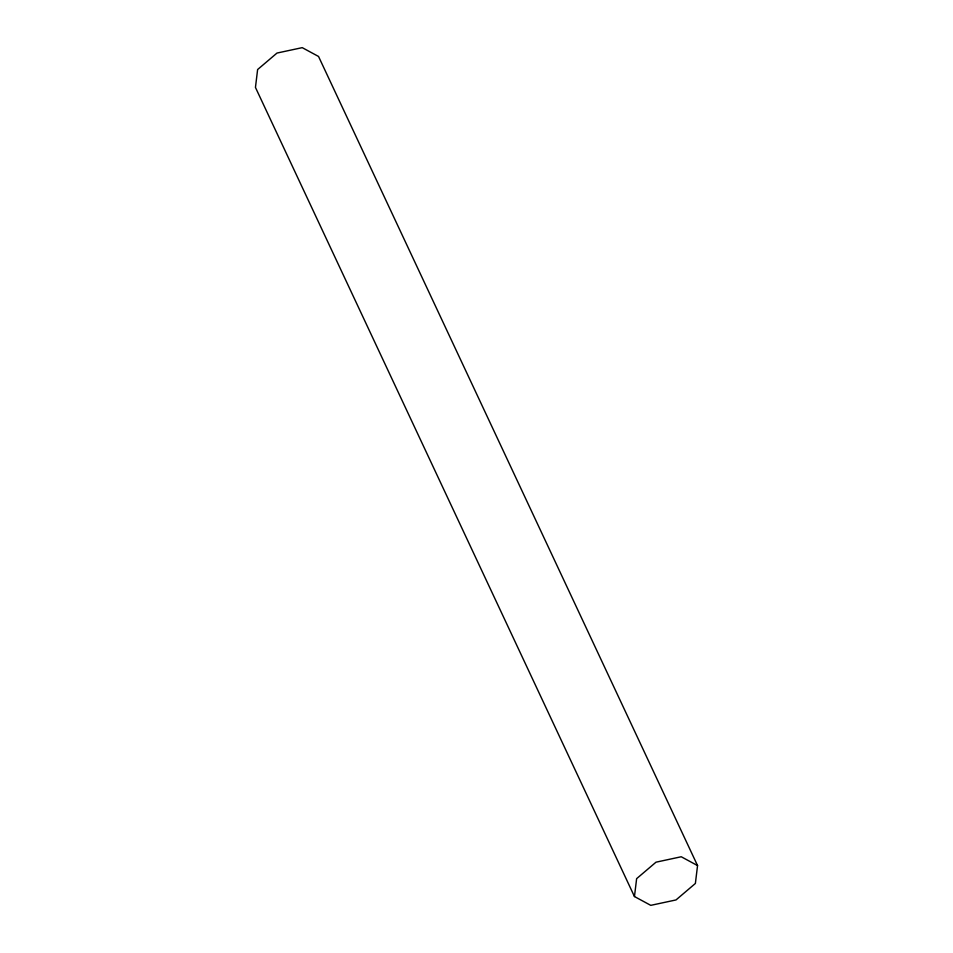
<?xml version="1.0" encoding="UTF-8"?>
<svg xmlns="http://www.w3.org/2000/svg" width="953" height="953" viewBox="0 0 953 953"><rect width="100%" height="100%" fill="white"/><g stroke="black" fill="none" stroke-linecap="round" stroke-linejoin="round"><path stroke-width="1.43" d="M634.46 896.535L636.628 878.654L656.009 862.179L681.24 856.759L697.548 865.574L695.38 883.467L675.999 899.942L650.768 905.35L634.46 896.535L255.452 87.426L257.62 69.533L277.001 53.058L302.232 47.65L318.54 56.465L697.548 865.574"/></g></svg>
